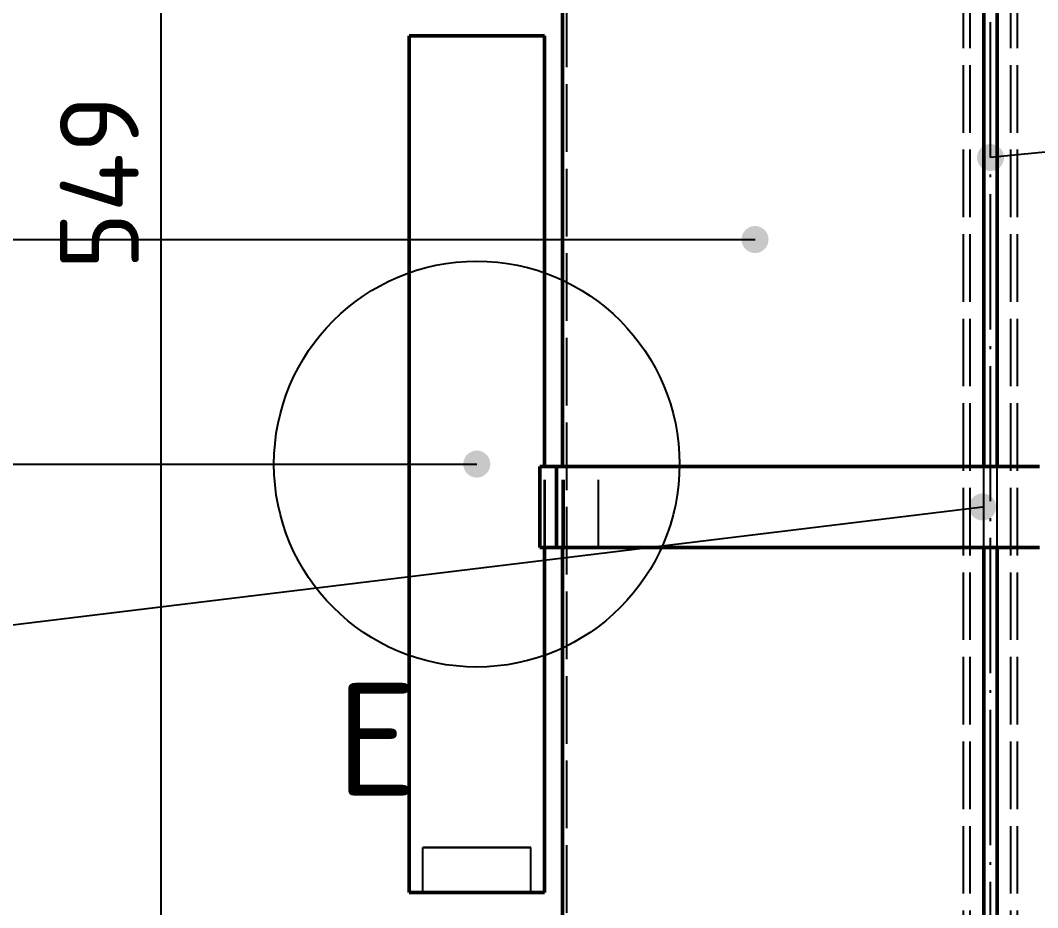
# Model space of a CAD drawing. Header units: millimetres. Extents: x 0 to 420, y 0 to 297.
# Drawn here: x 46.74 to 91.89, y 159.73 to 199.08 of the extents above; entities that cross this region are included whole.
import ezdxf
from ezdxf.enums import TextEntityAlignment as Align

# ---------------------------------------------------------------- set-up
doc = ezdxf.new("R2010")
doc.units = ezdxf.units.MM
doc.linetypes.add('ISO02-TRAZOS', pattern=[3.75, 3, -0.75])
doc.linetypes.add('ISO04-TRAZO-PUNTO', pattern=[7.625, 6, -0.75, 0.125, -0.75])
for name, color, linetype, lineweight in [('01-VISIBLE', 7, 'CONTINUOUS', 50), ('02-OCULTA', 4, 'ISO02-TRAZOS', 25), ('03-EJE', 1, 'ISO04-TRAZO-PUNTO', 25), ('04-COTA', 3, 'CONTINUOUS', 25), ('06-TEXTO', 7, 'CONTINUOUS', 25), ('08-FINA', 5, 'CONTINUOUS', 25)]:
    doc.layers.add(name, color=color, linetype=linetype, lineweight=lineweight)
doc.styles.add('ISO3098', font='isocpeur.ttf')
doc.dimstyles.new('FLAMA-ISO', dxfattribs={"dimtxt": 3.5, "dimasz": 3, "dimexe": 2, "dimexo": 1, "dimgap": 1, "dimtad": 1, "dimdec": 1, "dimtxsty": 'ISO3098', "dimcen": 2.5, "dimclrd": 3, "dimclre": 3, "dimclrt": 3, "dimazin": 3, "dimtfac": 1, "dimtmove": 0, "dimatfit": 3, "dimlwd": 25, "dimlwe": 25})

msp = doc.modelspace()

# ---------------------------------------------------------------- hatches: boundary and pattern name
at = {"layer": '08-FINA'}
h = msp.add_hatch(color=7, dxfattribs=at)
h.dxf.hatch_style = 1
edge = h.paths.add_edge_path()
edge.add_arc((89.8, 192.997), 0.6, 0, 360)
h = msp.add_hatch(color=7, dxfattribs=at)
h.dxf.hatch_style = 1
edge = h.paths.add_edge_path()
edge.add_arc((79.35, 189.36), 0.6, 0, 360)
h = msp.add_hatch(color=7, dxfattribs=at)
h.dxf.hatch_style = 1
edge = h.paths.add_edge_path()
edge.add_arc((67, 179.4), 0.6, 0, 360)
h = msp.add_hatch(color=7, dxfattribs=at)
h.dxf.hatch_style = 1
edge = h.paths.add_edge_path()
edge.add_arc((89.447, 177.5), 0.6, 0, 360)

# ---------------------------------------------------------------- linework, layer by layer
at = {"layer": '01-VISIBLE'}
for p, q in [((70.8, 179.3), (70.8, 232.027)), ((89.5, 179.3), (89.5, 232)), ((90.1, 179.3), (90.1, 232)), ((64, 160.4), (64, 198.4)), ((70, 179.3), (70, 198.4)), ((69.793, 179.3), (70.537, 179.3)), ((69.793, 175.7), (69.793, 179.3)), ((70.537, 175.7), (70.537, 179.3)), ((69.793, 175.7), (70.537, 175.7)), ((70, 160.4), (70, 175.7)), ((70.8, 137), (70.8, 175.7)), ((89.5, 137.2), (89.5, 175.7)), ((90.1, 137.2), (90.1, 175.7))]:
    msp.add_line(p, q, dxfattribs=at)
for points in [[(64, 198.4), (64.1, 198.4), (64.2, 198.4), (64.3, 198.4), (64.4, 198.4), (64.5, 198.4), (64.6, 198.4), (64.7, 198.4), (64.8, 198.4), (64.9, 198.4), (65, 198.4), (65.1, 198.4), (65.2, 198.4), (65.3, 198.4), (65.4, 198.4), (65.5, 198.4), (65.6, 198.4), (65.7, 198.4), (65.8, 198.4), (65.9, 198.4), (66, 198.4), (66.1, 198.4), (66.2, 198.4), (66.3, 198.4), (66.4, 198.4), (66.5, 198.4), (66.6, 198.4), (66.7, 198.4), (66.8, 198.4), (66.9, 198.4), (67, 198.4), (67.1, 198.4), (67.2, 198.4), (67.3, 198.4), (67.4, 198.4), (67.5, 198.4), (67.6, 198.4), (67.7, 198.4), (67.8, 198.4), (67.9, 198.4), (68, 198.4), (68.1, 198.4), (68.2, 198.4), (68.3, 198.4), (68.4, 198.4), (68.5, 198.4), (68.6, 198.4), (68.7, 198.4), (68.8, 198.4), (68.9, 198.4), (69, 198.4), (69.1, 198.4), (69.2, 198.4), (69.3, 198.4), (69.4, 198.4), (69.5, 198.4), (69.6, 198.4), (69.7, 198.4), (69.8, 198.4), (69.9, 198.4), (70, 198.4)], [(70.537, 179.3), (70.638, 179.3), (70.738, 179.3), (70.838, 179.3), (70.938, 179.3), (71.038, 179.3), (71.138, 179.3), (71.238, 179.3), (71.339, 179.3), (71.439, 179.3), (71.539, 179.3), (71.639, 179.3), (71.739, 179.3), (71.839, 179.3), (71.94, 179.3), (72.04, 179.3), (72.14, 179.3), (72.24, 179.3), (72.34, 179.3), (72.44, 179.3), (72.541, 179.3), (72.641, 179.3), (72.741, 179.3), (72.841, 179.3), (72.941, 179.3), (73.041, 179.3), (73.142, 179.3), (73.242, 179.3), (73.342, 179.3), (73.442, 179.3), (73.542, 179.3), (73.642, 179.3), (73.743, 179.3), (73.843, 179.3), (73.943, 179.3), (74.043, 179.3), (74.143, 179.3), (74.243, 179.3), (74.344, 179.3), (74.444, 179.3), (74.544, 179.3), (74.644, 179.3), (74.744, 179.3), (74.844, 179.3), (74.945, 179.3), (75.045, 179.3), (75.145, 179.3), (75.245, 179.3), (75.345, 179.3), (75.445, 179.3), (75.545, 179.3), (75.646, 179.3), (75.746, 179.3), (75.846, 179.3), (75.946, 179.3), (76.046, 179.3), (76.146, 179.3), (76.247, 179.3), (76.347, 179.3), (76.447, 179.3), (76.547, 179.3), (76.647, 179.3), (76.747, 179.3), (76.848, 179.3), (76.948, 179.3), (77.048, 179.3), (77.148, 179.3), (77.248, 179.3), (77.348, 179.3), (77.449, 179.3), (77.549, 179.3), (77.649, 179.3), (77.749, 179.3), (77.849, 179.3), (77.949, 179.3), (78.05, 179.3), (78.15, 179.3), (78.25, 179.3), (78.35, 179.3), (78.45, 179.3), (78.55, 179.3), (78.651, 179.3), (78.751, 179.3), (78.851, 179.3), (78.951, 179.3), (79.051, 179.3), (79.151, 179.3), (79.252, 179.3), (79.352, 179.3), (79.452, 179.3), (79.552, 179.3), (79.652, 179.3), (79.752, 179.3), (79.852, 179.3), (79.953, 179.3), (80.053, 179.3), (80.153, 179.3), (80.253, 179.3), (80.353, 179.3), (80.453, 179.3), (80.554, 179.3), (80.654, 179.3), (80.754, 179.3), (80.854, 179.3), (80.954, 179.3), (81.054, 179.3), (81.155, 179.3), (81.255, 179.3), (81.355, 179.3), (81.455, 179.3), (81.555, 179.3), (81.655, 179.3), (81.756, 179.3), (81.856, 179.3), (81.956, 179.3), (82.056, 179.3), (82.156, 179.3), (82.256, 179.3), (82.357, 179.3), (82.457, 179.3), (82.557, 179.3), (82.657, 179.3), (82.757, 179.3), (82.857, 179.3), (82.958, 179.3), (83.058, 179.3), (83.158, 179.3), (83.258, 179.3), (83.358, 179.3), (83.458, 179.3), (83.558, 179.3), (83.659, 179.3), (83.759, 179.3), (83.859, 179.3), (83.959, 179.3), (84.059, 179.3), (84.159, 179.3), (84.26, 179.3), (84.36, 179.3), (84.46, 179.3), (84.56, 179.3), (84.66, 179.3), (84.76, 179.3), (84.861, 179.3), (84.961, 179.3), (85.061, 179.3), (85.161, 179.3), (85.261, 179.3), (85.361, 179.3), (85.462, 179.3), (85.562, 179.3), (85.662, 179.3), (85.762, 179.3), (85.862, 179.3), (85.962, 179.3), (86.063, 179.3), (86.163, 179.3), (86.263, 179.3), (86.363, 179.3), (86.463, 179.3), (86.563, 179.3), (86.664, 179.3), (86.764, 179.3), (86.864, 179.3), (86.964, 179.3), (87.064, 179.3), (87.164, 179.3), (87.265, 179.3), (87.365, 179.3), (87.465, 179.3), (87.565, 179.3), (87.665, 179.3), (87.765, 179.3), (87.865, 179.3), (87.966, 179.3), (88.066, 179.3), (88.166, 179.3), (88.266, 179.3), (88.366, 179.3), (88.466, 179.3), (88.567, 179.3), (88.667, 179.3), (88.767, 179.3), (88.867, 179.3), (88.967, 179.3), (89.067, 179.3), (89.168, 179.3), (89.268, 179.3), (89.368, 179.3), (89.468, 179.3), (89.568, 179.3), (89.668, 179.3), (89.769, 179.3), (89.869, 179.3), (89.969, 179.3), (90.069, 179.3), (90.169, 179.3), (90.269, 179.3), (90.37, 179.3), (90.47, 179.3), (90.57, 179.3), (90.67, 179.3), (90.77, 179.3), (90.87, 179.3), (90.971, 179.3), (91.071, 179.3), (91.171, 179.3), (91.271, 179.3), (91.371, 179.3), (91.471, 179.3), (91.572, 179.3), (91.672, 179.3), (91.772, 179.3), (91.872, 179.3), (91.972, 179.3)], [(70.537, 175.7), (70.638, 175.7), (70.738, 175.7), (70.838, 175.7), (70.938, 175.7), (71.038, 175.7), (71.138, 175.7), (71.238, 175.7), (71.339, 175.7), (71.439, 175.7), (71.539, 175.7), (71.639, 175.7), (71.739, 175.7), (71.839, 175.7), (71.94, 175.7), (72.04, 175.7), (72.14, 175.7), (72.24, 175.7), (72.34, 175.7), (72.44, 175.7), (72.541, 175.7), (72.641, 175.7), (72.741, 175.7), (72.841, 175.7), (72.941, 175.7), (73.041, 175.7), (73.142, 175.7), (73.242, 175.7), (73.342, 175.7), (73.442, 175.7), (73.542, 175.7), (73.642, 175.7), (73.743, 175.7), (73.843, 175.7), (73.943, 175.7), (74.043, 175.7), (74.143, 175.7), (74.243, 175.7), (74.344, 175.7), (74.444, 175.7), (74.544, 175.7), (74.644, 175.7), (74.744, 175.7), (74.844, 175.7), (74.945, 175.7), (75.045, 175.7), (75.145, 175.7), (75.245, 175.7), (75.345, 175.7), (75.445, 175.7), (75.545, 175.7), (75.646, 175.7), (75.746, 175.7), (75.846, 175.7), (75.946, 175.7), (76.046, 175.7), (76.146, 175.7), (76.247, 175.7), (76.347, 175.7), (76.447, 175.7), (76.547, 175.7), (76.647, 175.7), (76.747, 175.7), (76.848, 175.7), (76.948, 175.7), (77.048, 175.7), (77.148, 175.7), (77.248, 175.7), (77.348, 175.7), (77.449, 175.7), (77.549, 175.7), (77.649, 175.7), (77.749, 175.7), (77.849, 175.7), (77.949, 175.7), (78.05, 175.7), (78.15, 175.7), (78.25, 175.7), (78.35, 175.7), (78.45, 175.7), (78.55, 175.7), (78.651, 175.7), (78.751, 175.7), (78.851, 175.7), (78.951, 175.7), (79.051, 175.7), (79.151, 175.7), (79.252, 175.7), (79.352, 175.7), (79.452, 175.7), (79.552, 175.7), (79.652, 175.7), (79.752, 175.7), (79.852, 175.7), (79.953, 175.7), (80.053, 175.7), (80.153, 175.7), (80.253, 175.7), (80.353, 175.7), (80.453, 175.7), (80.554, 175.7), (80.654, 175.7), (80.754, 175.7), (80.854, 175.7), (80.954, 175.7), (81.054, 175.7), (81.155, 175.7), (81.255, 175.7), (81.355, 175.7), (81.455, 175.7), (81.555, 175.7), (81.655, 175.7), (81.756, 175.7), (81.856, 175.7), (81.956, 175.7), (82.056, 175.7), (82.156, 175.7), (82.256, 175.7), (82.357, 175.7), (82.457, 175.7), (82.557, 175.7), (82.657, 175.7), (82.757, 175.7), (82.857, 175.7), (82.958, 175.7), (83.058, 175.7), (83.158, 175.7), (83.258, 175.7), (83.358, 175.7), (83.458, 175.7), (83.558, 175.7), (83.659, 175.7), (83.759, 175.7), (83.859, 175.7), (83.959, 175.7), (84.059, 175.7), (84.159, 175.7), (84.26, 175.7), (84.36, 175.7), (84.46, 175.7), (84.56, 175.7), (84.66, 175.7), (84.76, 175.7), (84.861, 175.7), (84.961, 175.7), (85.061, 175.7), (85.161, 175.7), (85.261, 175.7), (85.361, 175.7), (85.462, 175.7), (85.562, 175.7), (85.662, 175.7), (85.762, 175.7), (85.862, 175.7), (85.962, 175.7), (86.063, 175.7), (86.163, 175.7), (86.263, 175.7), (86.363, 175.7), (86.463, 175.7), (86.563, 175.7), (86.664, 175.7), (86.764, 175.7), (86.864, 175.7), (86.964, 175.7), (87.064, 175.7), (87.164, 175.7), (87.265, 175.7), (87.365, 175.7), (87.465, 175.7), (87.565, 175.7), (87.665, 175.7), (87.765, 175.7), (87.865, 175.7), (87.966, 175.7), (88.066, 175.7), (88.166, 175.7), (88.266, 175.7), (88.366, 175.7), (88.466, 175.7), (88.567, 175.7), (88.667, 175.7), (88.767, 175.7), (88.867, 175.7), (88.967, 175.7), (89.067, 175.7), (89.168, 175.7), (89.268, 175.7), (89.368, 175.7), (89.468, 175.7), (89.568, 175.7), (89.668, 175.7), (89.769, 175.7), (89.869, 175.7), (89.969, 175.7), (90.069, 175.7), (90.169, 175.7), (90.269, 175.7), (90.37, 175.7), (90.47, 175.7), (90.57, 175.7), (90.67, 175.7), (90.77, 175.7), (90.87, 175.7), (90.971, 175.7), (91.071, 175.7), (91.171, 175.7), (91.271, 175.7), (91.371, 175.7), (91.471, 175.7), (91.572, 175.7), (91.672, 175.7), (91.772, 175.7), (91.872, 175.7), (91.972, 175.7)], [(64, 160.4), (64.1, 160.4), (64.2, 160.4), (64.3, 160.4), (64.4, 160.4), (64.5, 160.4), (64.6, 160.4), (64.7, 160.4), (64.8, 160.4), (64.9, 160.4), (65, 160.4), (65.1, 160.4), (65.2, 160.4), (65.3, 160.4), (65.4, 160.4), (65.5, 160.4), (65.6, 160.4), (65.7, 160.4), (65.8, 160.4), (65.9, 160.4), (66, 160.4), (66.1, 160.4), (66.2, 160.4), (66.3, 160.4), (66.4, 160.4), (66.5, 160.4), (66.6, 160.4), (66.7, 160.4), (66.8, 160.4), (66.9, 160.4), (67, 160.4), (67.1, 160.4), (67.2, 160.4), (67.3, 160.4), (67.4, 160.4), (67.5, 160.4), (67.6, 160.4), (67.7, 160.4), (67.8, 160.4), (67.9, 160.4), (68, 160.4), (68.1, 160.4), (68.2, 160.4), (68.3, 160.4), (68.4, 160.4), (68.5, 160.4), (68.6, 160.4), (68.7, 160.4), (68.8, 160.4), (68.9, 160.4), (69, 160.4), (69.1, 160.4), (69.2, 160.4), (69.3, 160.4), (69.4, 160.4), (69.5, 160.4), (69.6, 160.4), (69.7, 160.4), (69.8, 160.4), (69.9, 160.4), (70, 160.4)]]:
    msp.add_lwpolyline(points, dxfattribs=at)
at = {"layer": '02-OCULTA'}
for p, q in [((88.6, 141.6), (88.6, 244.395)), ((88.9, 141.6), (88.9, 244.395)), ((90.7, 141.6), (90.7, 244.395)), ((91, 141.6), (91, 244.395)), ((71, 137), (71, 232.2)), ((89.5, 140.172), (89.5, 232)), ((90.1, 140.172), (90.1, 232)), ((69.793, 175.7), (69.793, 179.3)), ((69.793, 179.3), (70.537, 179.3)), ((70, 175.7), (70, 179.3)), ((70.04, 175.7), (70.04, 179.3)), ((70.537, 175.7), (70.537, 179.3)), ((70.8, 175.7), (70.8, 179.3)), ((70.878, 179.3), (72.4, 179.3)), ((70.878, 179.3), (72.4, 179.3)), ((70.878, 175.7), (70.878, 179.3)), ((70.878, 175.7), (70.878, 179.3)), ((72.4, 175.7), (72.4, 179.3)), ((72.4, 175.7), (72.4, 179.3)), ((89.5, 175.7), (89.5, 179.3)), ((90.1, 175.7), (90.1, 179.3)), ((69.793, 175.7), (70.537, 175.7)), ((70.878, 175.7), (72.4, 175.7)), ((70.878, 175.7), (72.4, 175.7)), ((64.6, 160.4), (64.6, 162.4)), ((69.4, 160.4), (69.4, 162.4))]:
    msp.add_line(p, q, dxfattribs=at)
for points in [[(70, 198.4), (69.9, 198.4), (69.8, 198.4), (69.7, 198.4), (69.6, 198.4), (69.5, 198.4), (69.4, 198.4), (69.3, 198.4), (69.2, 198.4), (69.1, 198.4), (69, 198.4), (68.9, 198.4), (68.8, 198.4), (68.7, 198.4), (68.6, 198.4), (68.5, 198.4), (68.4, 198.4), (68.3, 198.4), (68.2, 198.4), (68.1, 198.4), (68, 198.4), (67.9, 198.4), (67.8, 198.4), (67.7, 198.4), (67.6, 198.4), (67.5, 198.4), (67.4, 198.4), (67.3, 198.4), (67.2, 198.4), (67.1, 198.4), (67, 198.4), (66.9, 198.4), (66.8, 198.4), (66.7, 198.4), (66.6, 198.4), (66.5, 198.4), (66.4, 198.4), (66.3, 198.4), (66.2, 198.4), (66.1, 198.4), (66, 198.4), (65.9, 198.4), (65.8, 198.4), (65.7, 198.4), (65.6, 198.4), (65.5, 198.4), (65.4, 198.4), (65.3, 198.4), (65.2, 198.4), (65.1, 198.4), (65, 198.4), (64.9, 198.4), (64.8, 198.4), (64.7, 198.4), (64.6, 198.4), (64.5, 198.4), (64.4, 198.4), (64.3, 198.4), (64.2, 198.4), (64.1, 198.4), (64, 198.4)], [(69.793, 179.3), (69.834, 179.3), (69.875, 179.3), (69.917, 179.3), (69.958, 179.3), (69.999, 179.3), (70.04, 179.3)], [(70.04, 179.3), (69.999, 179.3), (69.958, 179.3), (69.917, 179.3), (69.875, 179.3), (69.834, 179.3), (69.793, 179.3)], [(91.972, 179.3), (91.872, 179.3), (91.772, 179.3), (91.672, 179.3), (91.572, 179.3), (91.471, 179.3), (91.371, 179.3), (91.271, 179.3), (91.171, 179.3), (91.071, 179.3), (90.971, 179.3), (90.87, 179.3), (90.77, 179.3), (90.67, 179.3), (90.57, 179.3), (90.47, 179.3), (90.37, 179.3), (90.269, 179.3), (90.169, 179.3), (90.069, 179.3), (89.969, 179.3), (89.869, 179.3), (89.769, 179.3), (89.668, 179.3), (89.568, 179.3), (89.468, 179.3), (89.368, 179.3), (89.268, 179.3), (89.168, 179.3), (89.067, 179.3), (88.967, 179.3), (88.867, 179.3), (88.767, 179.3), (88.667, 179.3), (88.567, 179.3), (88.466, 179.3), (88.366, 179.3), (88.266, 179.3), (88.166, 179.3), (88.066, 179.3), (87.966, 179.3), (87.865, 179.3), (87.765, 179.3), (87.665, 179.3), (87.565, 179.3), (87.465, 179.3), (87.365, 179.3), (87.265, 179.3), (87.164, 179.3), (87.064, 179.3), (86.964, 179.3), (86.864, 179.3), (86.764, 179.3), (86.664, 179.3), (86.563, 179.3), (86.463, 179.3), (86.363, 179.3), (86.263, 179.3), (86.163, 179.3), (86.063, 179.3), (85.962, 179.3), (85.862, 179.3), (85.762, 179.3), (85.662, 179.3), (85.562, 179.3), (85.462, 179.3), (85.361, 179.3), (85.261, 179.3), (85.161, 179.3), (85.061, 179.3), (84.961, 179.3), (84.861, 179.3), (84.76, 179.3), (84.66, 179.3), (84.56, 179.3), (84.46, 179.3), (84.36, 179.3), (84.26, 179.3), (84.159, 179.3), (84.059, 179.3), (83.959, 179.3), (83.859, 179.3), (83.759, 179.3), (83.659, 179.3), (83.558, 179.3), (83.458, 179.3), (83.358, 179.3), (83.258, 179.3), (83.158, 179.3), (83.058, 179.3), (82.958, 179.3), (82.857, 179.3), (82.757, 179.3), (82.657, 179.3), (82.557, 179.3), (82.457, 179.3), (82.357, 179.3), (82.256, 179.3), (82.156, 179.3), (82.056, 179.3), (81.956, 179.3), (81.856, 179.3), (81.756, 179.3), (81.655, 179.3), (81.555, 179.3), (81.455, 179.3), (81.355, 179.3), (81.255, 179.3), (81.155, 179.3), (81.054, 179.3), (80.954, 179.3), (80.854, 179.3), (80.754, 179.3), (80.654, 179.3), (80.554, 179.3), (80.453, 179.3), (80.353, 179.3), (80.253, 179.3), (80.153, 179.3), (80.053, 179.3), (79.953, 179.3), (79.852, 179.3), (79.752, 179.3), (79.652, 179.3), (79.552, 179.3), (79.452, 179.3), (79.352, 179.3), (79.252, 179.3), (79.151, 179.3), (79.051, 179.3), (78.951, 179.3), (78.851, 179.3), (78.751, 179.3), (78.651, 179.3), (78.55, 179.3), (78.45, 179.3), (78.35, 179.3), (78.25, 179.3), (78.15, 179.3), (78.05, 179.3), (77.949, 179.3), (77.849, 179.3), (77.749, 179.3), (77.649, 179.3), (77.549, 179.3), (77.449, 179.3), (77.348, 179.3), (77.248, 179.3), (77.148, 179.3), (77.048, 179.3), (76.948, 179.3), (76.848, 179.3), (76.747, 179.3), (76.647, 179.3), (76.547, 179.3), (76.447, 179.3), (76.347, 179.3), (76.247, 179.3), (76.146, 179.3), (76.046, 179.3), (75.946, 179.3), (75.846, 179.3), (75.746, 179.3), (75.646, 179.3), (75.545, 179.3), (75.445, 179.3), (75.345, 179.3), (75.245, 179.3), (75.145, 179.3), (75.045, 179.3), (74.945, 179.3), (74.844, 179.3), (74.744, 179.3), (74.644, 179.3), (74.544, 179.3), (74.444, 179.3), (74.344, 179.3), (74.243, 179.3), (74.143, 179.3), (74.043, 179.3), (73.943, 179.3), (73.843, 179.3), (73.743, 179.3), (73.642, 179.3), (73.542, 179.3), (73.442, 179.3), (73.342, 179.3), (73.242, 179.3), (73.142, 179.3), (73.041, 179.3), (72.941, 179.3), (72.841, 179.3), (72.741, 179.3), (72.641, 179.3), (72.541, 179.3), (72.44, 179.3), (72.34, 179.3), (72.24, 179.3), (72.14, 179.3), (72.04, 179.3), (71.94, 179.3), (71.839, 179.3), (71.739, 179.3), (71.639, 179.3), (71.539, 179.3), (71.439, 179.3), (71.339, 179.3), (71.238, 179.3), (71.138, 179.3), (71.038, 179.3), (70.938, 179.3), (70.838, 179.3), (70.738, 179.3), (70.638, 179.3), (70.537, 179.3)], [(70.878, 179.3), (70.978, 179.3), (71.078, 179.3), (71.179, 179.3), (71.279, 179.3), (71.379, 179.3), (71.479, 179.3), (71.58, 179.3), (71.68, 179.3), (71.78, 179.3), (71.88, 179.3), (71.98, 179.3), (72.081, 179.3), (72.181, 179.3), (72.281, 179.3), (72.381, 179.3), (72.481, 179.3), (72.582, 179.3), (72.682, 179.3), (72.782, 179.3), (72.882, 179.3), (72.983, 179.3), (73.083, 179.3), (73.183, 179.3), (73.283, 179.3), (73.383, 179.3), (73.484, 179.3), (73.584, 179.3), (73.684, 179.3), (73.784, 179.3), (73.885, 179.3), (73.985, 179.3), (74.085, 179.3), (74.185, 179.3), (74.285, 179.3), (74.386, 179.3), (74.486, 179.3), (74.586, 179.3), (74.686, 179.3), (74.786, 179.3), (74.887, 179.3), (74.987, 179.3), (75.087, 179.3), (75.187, 179.3), (75.288, 179.3), (75.388, 179.3), (75.488, 179.3), (75.588, 179.3), (75.688, 179.3), (75.789, 179.3), (75.889, 179.3), (75.989, 179.3), (76.089, 179.3), (76.19, 179.3), (76.29, 179.3), (76.39, 179.3), (76.49, 179.3), (76.59, 179.3), (76.691, 179.3), (76.791, 179.3), (76.891, 179.3), (76.991, 179.3), (77.091, 179.3), (77.192, 179.3), (77.292, 179.3), (77.392, 179.3), (77.492, 179.3), (77.593, 179.3), (77.693, 179.3), (77.793, 179.3), (77.893, 179.3), (77.993, 179.3), (78.094, 179.3), (78.194, 179.3), (78.294, 179.3), (78.394, 179.3), (78.494, 179.3), (78.595, 179.3), (78.695, 179.3), (78.795, 179.3), (78.895, 179.3), (78.996, 179.3), (79.096, 179.3), (79.196, 179.3), (79.296, 179.3), (79.396, 179.3), (79.497, 179.3), (79.597, 179.3), (79.697, 179.3), (79.797, 179.3), (79.898, 179.3), (79.998, 179.3), (80.098, 179.3), (80.198, 179.3), (80.298, 179.3), (80.399, 179.3), (80.499, 179.3), (80.599, 179.3), (80.699, 179.3), (80.799, 179.3), (80.9, 179.3), (81, 179.3), (81.1, 179.3), (81.2, 179.3), (81.301, 179.3), (81.401, 179.3), (81.501, 179.3), (81.601, 179.3), (81.701, 179.3), (81.802, 179.3), (81.902, 179.3), (82.002, 179.3), (82.102, 179.3), (82.203, 179.3), (82.303, 179.3), (82.403, 179.3), (82.503, 179.3), (82.603, 179.3), (82.704, 179.3), (82.804, 179.3), (82.904, 179.3), (83.004, 179.3), (83.104, 179.3), (83.205, 179.3), (83.305, 179.3), (83.405, 179.3), (83.505, 179.3), (83.606, 179.3), (83.706, 179.3), (83.806, 179.3), (83.906, 179.3), (84.006, 179.3), (84.107, 179.3), (84.207, 179.3), (84.307, 179.3), (84.407, 179.3), (84.508, 179.3), (84.608, 179.3), (84.708, 179.3), (84.808, 179.3), (84.908, 179.3), (85.009, 179.3), (85.109, 179.3), (85.209, 179.3), (85.309, 179.3), (85.409, 179.3), (85.51, 179.3), (85.61, 179.3), (85.71, 179.3), (85.81, 179.3), (85.911, 179.3), (86.011, 179.3), (86.111, 179.3), (86.211, 179.3), (86.311, 179.3), (86.412, 179.3), (86.512, 179.3), (86.612, 179.3), (86.712, 179.3), (86.812, 179.3), (86.913, 179.3), (87.013, 179.3), (87.113, 179.3), (87.213, 179.3), (87.314, 179.3), (87.414, 179.3), (87.514, 179.3), (87.614, 179.3), (87.714, 179.3), (87.815, 179.3), (87.915, 179.3), (88.015, 179.3), (88.115, 179.3), (88.216, 179.3), (88.316, 179.3), (88.416, 179.3), (88.516, 179.3), (88.616, 179.3), (88.717, 179.3), (88.817, 179.3), (88.917, 179.3), (89.017, 179.3), (89.117, 179.3), (89.218, 179.3), (89.318, 179.3), (89.418, 179.3), (89.518, 179.3), (89.619, 179.3), (89.719, 179.3), (89.819, 179.3), (89.919, 179.3), (90.019, 179.3), (90.12, 179.3), (90.22, 179.3), (90.32, 179.3), (90.42, 179.3), (90.521, 179.3), (90.621, 179.3), (90.721, 179.3), (90.821, 179.3), (90.921, 179.3), (91.022, 179.3), (91.122, 179.3), (91.222, 179.3), (91.322, 179.3), (91.422, 179.3), (91.523, 179.3), (91.623, 179.3), (91.723, 179.3), (91.823, 179.3), (91.924, 179.3)], [(91.924, 179.3), (91.823, 179.3), (91.723, 179.3), (91.623, 179.3), (91.523, 179.3), (91.422, 179.3), (91.322, 179.3), (91.222, 179.3), (91.122, 179.3), (91.022, 179.3), (90.921, 179.3), (90.821, 179.3), (90.721, 179.3), (90.621, 179.3), (90.521, 179.3), (90.42, 179.3), (90.32, 179.3), (90.22, 179.3), (90.12, 179.3), (90.019, 179.3), (89.919, 179.3), (89.819, 179.3), (89.719, 179.3), (89.619, 179.3), (89.518, 179.3), (89.418, 179.3), (89.318, 179.3), (89.218, 179.3), (89.117, 179.3), (89.017, 179.3), (88.917, 179.3), (88.817, 179.3), (88.717, 179.3), (88.616, 179.3), (88.516, 179.3), (88.416, 179.3), (88.316, 179.3), (88.216, 179.3), (88.115, 179.3), (88.015, 179.3), (87.915, 179.3), (87.815, 179.3), (87.714, 179.3), (87.614, 179.3), (87.514, 179.3), (87.414, 179.3), (87.314, 179.3), (87.213, 179.3), (87.113, 179.3), (87.013, 179.3), (86.913, 179.3), (86.812, 179.3), (86.712, 179.3), (86.612, 179.3), (86.512, 179.3), (86.412, 179.3), (86.311, 179.3), (86.211, 179.3), (86.111, 179.3), (86.011, 179.3), (85.911, 179.3), (85.81, 179.3), (85.71, 179.3), (85.61, 179.3), (85.51, 179.3), (85.409, 179.3), (85.309, 179.3), (85.209, 179.3), (85.109, 179.3), (85.009, 179.3), (84.908, 179.3), (84.808, 179.3), (84.708, 179.3), (84.608, 179.3), (84.508, 179.3), (84.407, 179.3), (84.307, 179.3), (84.207, 179.3), (84.107, 179.3), (84.006, 179.3), (83.906, 179.3), (83.806, 179.3), (83.706, 179.3), (83.606, 179.3), (83.505, 179.3), (83.405, 179.3), (83.305, 179.3), (83.205, 179.3), (83.104, 179.3), (83.004, 179.3), (82.904, 179.3), (82.804, 179.3), (82.704, 179.3), (82.603, 179.3), (82.503, 179.3), (82.403, 179.3), (82.303, 179.3), (82.203, 179.3), (82.102, 179.3), (82.002, 179.3), (81.902, 179.3), (81.802, 179.3), (81.701, 179.3), (81.601, 179.3), (81.501, 179.3), (81.401, 179.3), (81.301, 179.3), (81.2, 179.3), (81.1, 179.3), (81, 179.3), (80.9, 179.3), (80.799, 179.3), (80.699, 179.3), (80.599, 179.3), (80.499, 179.3), (80.399, 179.3), (80.298, 179.3), (80.198, 179.3), (80.098, 179.3), (79.998, 179.3), (79.898, 179.3), (79.797, 179.3), (79.697, 179.3), (79.597, 179.3), (79.497, 179.3), (79.396, 179.3), (79.296, 179.3), (79.196, 179.3), (79.096, 179.3), (78.996, 179.3), (78.895, 179.3), (78.795, 179.3), (78.695, 179.3), (78.595, 179.3), (78.494, 179.3), (78.394, 179.3), (78.294, 179.3), (78.194, 179.3), (78.094, 179.3), (77.993, 179.3), (77.893, 179.3), (77.793, 179.3), (77.693, 179.3), (77.593, 179.3), (77.492, 179.3), (77.392, 179.3), (77.292, 179.3), (77.192, 179.3), (77.091, 179.3), (76.991, 179.3), (76.891, 179.3), (76.791, 179.3), (76.691, 179.3), (76.59, 179.3), (76.49, 179.3), (76.39, 179.3), (76.29, 179.3), (76.19, 179.3), (76.089, 179.3), (75.989, 179.3), (75.889, 179.3), (75.789, 179.3), (75.688, 179.3), (75.588, 179.3), (75.488, 179.3), (75.388, 179.3), (75.288, 179.3), (75.187, 179.3), (75.087, 179.3), (74.987, 179.3), (74.887, 179.3), (74.786, 179.3), (74.686, 179.3), (74.586, 179.3), (74.486, 179.3), (74.386, 179.3), (74.285, 179.3), (74.185, 179.3), (74.085, 179.3), (73.985, 179.3), (73.885, 179.3), (73.784, 179.3), (73.684, 179.3), (73.584, 179.3), (73.484, 179.3), (73.383, 179.3), (73.283, 179.3), (73.183, 179.3), (73.083, 179.3), (72.983, 179.3), (72.882, 179.3), (72.782, 179.3), (72.682, 179.3), (72.582, 179.3), (72.481, 179.3), (72.381, 179.3), (72.281, 179.3), (72.181, 179.3), (72.081, 179.3), (71.98, 179.3), (71.88, 179.3), (71.78, 179.3), (71.68, 179.3), (71.58, 179.3), (71.479, 179.3), (71.379, 179.3), (71.279, 179.3), (71.179, 179.3), (71.078, 179.3), (70.978, 179.3), (70.878, 179.3)], [(69.793, 175.7), (69.834, 175.7), (69.875, 175.7), (69.917, 175.7), (69.958, 175.7), (69.999, 175.7), (70.04, 175.7)], [(70.04, 175.7), (69.999, 175.7), (69.958, 175.7), (69.917, 175.7), (69.875, 175.7), (69.834, 175.7), (69.793, 175.7)], [(91.972, 175.7), (91.872, 175.7), (91.772, 175.7), (91.672, 175.7), (91.572, 175.7), (91.471, 175.7), (91.371, 175.7), (91.271, 175.7), (91.171, 175.7), (91.071, 175.7), (90.971, 175.7), (90.87, 175.7), (90.77, 175.7), (90.67, 175.7), (90.57, 175.7), (90.47, 175.7), (90.37, 175.7), (90.269, 175.7), (90.169, 175.7), (90.069, 175.7), (89.969, 175.7), (89.869, 175.7), (89.769, 175.7), (89.668, 175.7), (89.568, 175.7), (89.468, 175.7), (89.368, 175.7), (89.268, 175.7), (89.168, 175.7), (89.067, 175.7), (88.967, 175.7), (88.867, 175.7), (88.767, 175.7), (88.667, 175.7), (88.567, 175.7), (88.466, 175.7), (88.366, 175.7), (88.266, 175.7), (88.166, 175.7), (88.066, 175.7), (87.966, 175.7), (87.865, 175.7), (87.765, 175.7), (87.665, 175.7), (87.565, 175.7), (87.465, 175.7), (87.365, 175.7), (87.265, 175.7), (87.164, 175.7), (87.064, 175.7), (86.964, 175.7), (86.864, 175.7), (86.764, 175.7), (86.664, 175.7), (86.563, 175.7), (86.463, 175.7), (86.363, 175.7), (86.263, 175.7), (86.163, 175.7), (86.063, 175.7), (85.962, 175.7), (85.862, 175.7), (85.762, 175.7), (85.662, 175.7), (85.562, 175.7), (85.462, 175.7), (85.361, 175.7), (85.261, 175.7), (85.161, 175.7), (85.061, 175.7), (84.961, 175.7), (84.861, 175.7), (84.76, 175.7), (84.66, 175.7), (84.56, 175.7), (84.46, 175.7), (84.36, 175.7), (84.26, 175.7), (84.159, 175.7), (84.059, 175.7), (83.959, 175.7), (83.859, 175.7), (83.759, 175.7), (83.659, 175.7), (83.558, 175.7), (83.458, 175.7), (83.358, 175.7), (83.258, 175.7), (83.158, 175.7), (83.058, 175.7), (82.958, 175.7), (82.857, 175.7), (82.757, 175.7), (82.657, 175.7), (82.557, 175.7), (82.457, 175.7), (82.357, 175.7), (82.256, 175.7), (82.156, 175.7), (82.056, 175.7), (81.956, 175.7), (81.856, 175.7), (81.756, 175.7), (81.655, 175.7), (81.555, 175.7), (81.455, 175.7), (81.355, 175.7), (81.255, 175.7), (81.155, 175.7), (81.054, 175.7), (80.954, 175.7), (80.854, 175.7), (80.754, 175.7), (80.654, 175.7), (80.554, 175.7), (80.453, 175.7), (80.353, 175.7), (80.253, 175.7), (80.153, 175.7), (80.053, 175.7), (79.953, 175.7), (79.852, 175.7), (79.752, 175.7), (79.652, 175.7), (79.552, 175.7), (79.452, 175.7), (79.352, 175.7), (79.252, 175.7), (79.151, 175.7), (79.051, 175.7), (78.951, 175.7), (78.851, 175.7), (78.751, 175.7), (78.651, 175.7), (78.55, 175.7), (78.45, 175.7), (78.35, 175.7), (78.25, 175.7), (78.15, 175.7), (78.05, 175.7), (77.949, 175.7), (77.849, 175.7), (77.749, 175.7), (77.649, 175.7), (77.549, 175.7), (77.449, 175.7), (77.348, 175.7), (77.248, 175.7), (77.148, 175.7), (77.048, 175.7), (76.948, 175.7), (76.848, 175.7), (76.747, 175.7), (76.647, 175.7), (76.547, 175.7), (76.447, 175.7), (76.347, 175.7), (76.247, 175.7), (76.146, 175.7), (76.046, 175.7), (75.946, 175.7), (75.846, 175.7), (75.746, 175.7), (75.646, 175.7), (75.545, 175.7), (75.445, 175.7), (75.345, 175.7), (75.245, 175.7), (75.145, 175.7), (75.045, 175.7), (74.945, 175.7), (74.844, 175.7), (74.744, 175.7), (74.644, 175.7), (74.544, 175.7), (74.444, 175.7), (74.344, 175.7), (74.243, 175.7), (74.143, 175.7), (74.043, 175.7), (73.943, 175.7), (73.843, 175.7), (73.743, 175.7), (73.642, 175.7), (73.542, 175.7), (73.442, 175.7), (73.342, 175.7), (73.242, 175.7), (73.142, 175.7), (73.041, 175.7), (72.941, 175.7), (72.841, 175.7), (72.741, 175.7), (72.641, 175.7), (72.541, 175.7), (72.44, 175.7), (72.34, 175.7), (72.24, 175.7), (72.14, 175.7), (72.04, 175.7), (71.94, 175.7), (71.839, 175.7), (71.739, 175.7), (71.639, 175.7), (71.539, 175.7), (71.439, 175.7), (71.339, 175.7), (71.238, 175.7), (71.138, 175.7), (71.038, 175.7), (70.938, 175.7), (70.838, 175.7), (70.738, 175.7), (70.638, 175.7), (70.537, 175.7)], [(91.924, 175.7), (91.823, 175.7), (91.723, 175.7), (91.623, 175.7), (91.523, 175.7), (91.422, 175.7), (91.322, 175.7), (91.222, 175.7), (91.122, 175.7), (91.022, 175.7), (90.921, 175.7), (90.821, 175.7), (90.721, 175.7), (90.621, 175.7), (90.521, 175.7), (90.42, 175.7), (90.32, 175.7), (90.22, 175.7), (90.12, 175.7), (90.019, 175.7), (89.919, 175.7), (89.819, 175.7), (89.719, 175.7), (89.619, 175.7), (89.518, 175.7), (89.418, 175.7), (89.318, 175.7), (89.218, 175.7), (89.117, 175.7), (89.017, 175.7), (88.917, 175.7), (88.817, 175.7), (88.717, 175.7), (88.616, 175.7), (88.516, 175.7), (88.416, 175.7), (88.316, 175.7), (88.216, 175.7), (88.115, 175.7), (88.015, 175.7), (87.915, 175.7), (87.815, 175.7), (87.714, 175.7), (87.614, 175.7), (87.514, 175.7), (87.414, 175.7), (87.314, 175.7), (87.213, 175.7), (87.113, 175.7), (87.013, 175.7), (86.913, 175.7), (86.812, 175.7), (86.712, 175.7), (86.612, 175.7), (86.512, 175.7), (86.412, 175.7), (86.311, 175.7), (86.211, 175.7), (86.111, 175.7), (86.011, 175.7), (85.911, 175.7), (85.81, 175.7), (85.71, 175.7), (85.61, 175.7), (85.51, 175.7), (85.409, 175.7), (85.309, 175.7), (85.209, 175.7), (85.109, 175.7), (85.009, 175.7), (84.908, 175.7), (84.808, 175.7), (84.708, 175.7), (84.608, 175.7), (84.508, 175.7), (84.407, 175.7), (84.307, 175.7), (84.207, 175.7), (84.107, 175.7), (84.006, 175.7), (83.906, 175.7), (83.806, 175.7), (83.706, 175.7), (83.606, 175.7), (83.505, 175.7), (83.405, 175.7), (83.305, 175.7), (83.205, 175.7), (83.104, 175.7), (83.004, 175.7), (82.904, 175.7), (82.804, 175.7), (82.704, 175.7), (82.603, 175.7), (82.503, 175.7), (82.403, 175.7), (82.303, 175.7), (82.203, 175.7), (82.102, 175.7), (82.002, 175.7), (81.902, 175.7), (81.802, 175.7), (81.701, 175.7), (81.601, 175.7), (81.501, 175.7), (81.401, 175.7), (81.301, 175.7), (81.2, 175.7), (81.1, 175.7), (81, 175.7), (80.9, 175.7), (80.799, 175.7), (80.699, 175.7), (80.599, 175.7), (80.499, 175.7), (80.399, 175.7), (80.298, 175.7), (80.198, 175.7), (80.098, 175.7), (79.998, 175.7), (79.898, 175.7), (79.797, 175.7), (79.697, 175.7), (79.597, 175.7), (79.497, 175.7), (79.396, 175.7), (79.296, 175.7), (79.196, 175.7), (79.096, 175.7), (78.996, 175.7), (78.895, 175.7), (78.795, 175.7), (78.695, 175.7), (78.595, 175.7), (78.494, 175.7), (78.394, 175.7), (78.294, 175.7), (78.194, 175.7), (78.094, 175.7), (77.993, 175.7), (77.893, 175.7), (77.793, 175.7), (77.693, 175.7), (77.593, 175.7), (77.492, 175.7), (77.392, 175.7), (77.292, 175.7), (77.192, 175.7), (77.091, 175.7), (76.991, 175.7), (76.891, 175.7), (76.791, 175.7), (76.691, 175.7), (76.59, 175.7), (76.49, 175.7), (76.39, 175.7), (76.29, 175.7), (76.19, 175.7), (76.089, 175.7), (75.989, 175.7), (75.889, 175.7), (75.789, 175.7), (75.688, 175.7), (75.588, 175.7), (75.488, 175.7), (75.388, 175.7), (75.288, 175.7), (75.187, 175.7), (75.087, 175.7), (74.987, 175.7), (74.887, 175.7), (74.786, 175.7), (74.686, 175.7), (74.586, 175.7), (74.486, 175.7), (74.386, 175.7), (74.285, 175.7), (74.185, 175.7), (74.085, 175.7), (73.985, 175.7), (73.885, 175.7), (73.784, 175.7), (73.684, 175.7), (73.584, 175.7), (73.484, 175.7), (73.383, 175.7), (73.283, 175.7), (73.183, 175.7), (73.083, 175.7), (72.983, 175.7), (72.882, 175.7), (72.782, 175.7), (72.682, 175.7), (72.582, 175.7), (72.481, 175.7), (72.381, 175.7), (72.281, 175.7), (72.181, 175.7), (72.081, 175.7), (71.98, 175.7), (71.88, 175.7), (71.78, 175.7), (71.68, 175.7), (71.58, 175.7), (71.479, 175.7), (71.379, 175.7), (71.279, 175.7), (71.179, 175.7), (71.078, 175.7), (70.978, 175.7), (70.878, 175.7)], [(70.878, 175.7), (70.978, 175.7), (71.078, 175.7), (71.179, 175.7), (71.279, 175.7), (71.379, 175.7), (71.479, 175.7), (71.58, 175.7), (71.68, 175.7), (71.78, 175.7), (71.88, 175.7), (71.98, 175.7), (72.081, 175.7), (72.181, 175.7), (72.281, 175.7), (72.381, 175.7), (72.481, 175.7), (72.582, 175.7), (72.682, 175.7), (72.782, 175.7), (72.882, 175.7), (72.983, 175.7), (73.083, 175.7), (73.183, 175.7), (73.283, 175.7), (73.383, 175.7), (73.484, 175.7), (73.584, 175.7), (73.684, 175.7), (73.784, 175.7), (73.885, 175.7), (73.985, 175.7), (74.085, 175.7), (74.185, 175.7), (74.285, 175.7), (74.386, 175.7), (74.486, 175.7), (74.586, 175.7), (74.686, 175.7), (74.786, 175.7), (74.887, 175.7), (74.987, 175.7), (75.087, 175.7), (75.187, 175.7), (75.288, 175.7), (75.388, 175.7), (75.488, 175.7), (75.588, 175.7), (75.688, 175.7), (75.789, 175.7), (75.889, 175.7), (75.989, 175.7), (76.089, 175.7), (76.19, 175.7), (76.29, 175.7), (76.39, 175.7), (76.49, 175.7), (76.59, 175.7), (76.691, 175.7), (76.791, 175.7), (76.891, 175.7), (76.991, 175.7), (77.091, 175.7), (77.192, 175.7), (77.292, 175.7), (77.392, 175.7), (77.492, 175.7), (77.593, 175.7), (77.693, 175.7), (77.793, 175.7), (77.893, 175.7), (77.993, 175.7), (78.094, 175.7), (78.194, 175.7), (78.294, 175.7), (78.394, 175.7), (78.494, 175.7), (78.595, 175.7), (78.695, 175.7), (78.795, 175.7), (78.895, 175.7), (78.996, 175.7), (79.096, 175.7), (79.196, 175.7), (79.296, 175.7), (79.396, 175.7), (79.497, 175.7), (79.597, 175.7), (79.697, 175.7), (79.797, 175.7), (79.898, 175.7), (79.998, 175.7), (80.098, 175.7), (80.198, 175.7), (80.298, 175.7), (80.399, 175.7), (80.499, 175.7), (80.599, 175.7), (80.699, 175.7), (80.799, 175.7), (80.9, 175.7), (81, 175.7), (81.1, 175.7), (81.2, 175.7), (81.301, 175.7), (81.401, 175.7), (81.501, 175.7), (81.601, 175.7), (81.701, 175.7), (81.802, 175.7), (81.902, 175.7), (82.002, 175.7), (82.102, 175.7), (82.203, 175.7), (82.303, 175.7), (82.403, 175.7), (82.503, 175.7), (82.603, 175.7), (82.704, 175.7), (82.804, 175.7), (82.904, 175.7), (83.004, 175.7), (83.104, 175.7), (83.205, 175.7), (83.305, 175.7), (83.405, 175.7), (83.505, 175.7), (83.606, 175.7), (83.706, 175.7), (83.806, 175.7), (83.906, 175.7), (84.006, 175.7), (84.107, 175.7), (84.207, 175.7), (84.307, 175.7), (84.407, 175.7), (84.508, 175.7), (84.608, 175.7), (84.708, 175.7), (84.808, 175.7), (84.908, 175.7), (85.009, 175.7), (85.109, 175.7), (85.209, 175.7), (85.309, 175.7), (85.409, 175.7), (85.51, 175.7), (85.61, 175.7), (85.71, 175.7), (85.81, 175.7), (85.911, 175.7), (86.011, 175.7), (86.111, 175.7), (86.211, 175.7), (86.311, 175.7), (86.412, 175.7), (86.512, 175.7), (86.612, 175.7), (86.712, 175.7), (86.812, 175.7), (86.913, 175.7), (87.013, 175.7), (87.113, 175.7), (87.213, 175.7), (87.314, 175.7), (87.414, 175.7), (87.514, 175.7), (87.614, 175.7), (87.714, 175.7), (87.815, 175.7), (87.915, 175.7), (88.015, 175.7), (88.115, 175.7), (88.216, 175.7), (88.316, 175.7), (88.416, 175.7), (88.516, 175.7), (88.616, 175.7), (88.717, 175.7), (88.817, 175.7), (88.917, 175.7), (89.017, 175.7), (89.117, 175.7), (89.218, 175.7), (89.318, 175.7), (89.418, 175.7), (89.518, 175.7), (89.619, 175.7), (89.719, 175.7), (89.819, 175.7), (89.919, 175.7), (90.019, 175.7), (90.12, 175.7), (90.22, 175.7), (90.32, 175.7), (90.42, 175.7), (90.521, 175.7), (90.621, 175.7), (90.721, 175.7), (90.821, 175.7), (90.921, 175.7), (91.022, 175.7), (91.122, 175.7), (91.222, 175.7), (91.322, 175.7), (91.422, 175.7), (91.523, 175.7), (91.623, 175.7), (91.723, 175.7), (91.823, 175.7), (91.924, 175.7)], [(69.4, 162.4), (69.3, 162.4), (69.2, 162.4), (69.1, 162.4), (69, 162.4), (68.9, 162.4), (68.8, 162.4), (68.7, 162.4), (68.6, 162.4), (68.5, 162.4), (68.4, 162.4), (68.3, 162.4), (68.2, 162.4), (68.1, 162.4), (68, 162.4), (67.9, 162.4), (67.8, 162.4), (67.7, 162.4), (67.6, 162.4), (67.5, 162.4), (67.4, 162.4), (67.3, 162.4), (67.2, 162.4), (67.1, 162.4), (67, 162.4), (66.9, 162.4), (66.8, 162.4), (66.7, 162.4), (66.6, 162.4), (66.5, 162.4), (66.4, 162.4), (66.3, 162.4), (66.2, 162.4), (66.1, 162.4), (66, 162.4), (65.9, 162.4), (65.8, 162.4), (65.7, 162.4), (65.6, 162.4), (65.5, 162.4), (65.4, 162.4), (65.3, 162.4), (65.2, 162.4), (65.1, 162.4), (65, 162.4), (64.9, 162.4), (64.8, 162.4), (64.7, 162.4), (64.6, 162.4)], [(64.6, 162.4), (64.7, 162.4), (64.8, 162.4), (64.9, 162.4), (65, 162.4), (65.1, 162.4), (65.2, 162.4), (65.3, 162.4), (65.4, 162.4), (65.5, 162.4), (65.6, 162.4), (65.7, 162.4), (65.8, 162.4), (65.9, 162.4), (66, 162.4), (66.1, 162.4), (66.2, 162.4), (66.3, 162.4), (66.4, 162.4), (66.5, 162.4), (66.6, 162.4), (66.7, 162.4), (66.8, 162.4), (66.9, 162.4), (67, 162.4), (67.1, 162.4), (67.2, 162.4), (67.3, 162.4), (67.4, 162.4), (67.5, 162.4), (67.6, 162.4), (67.7, 162.4), (67.8, 162.4), (67.9, 162.4), (68, 162.4), (68.1, 162.4), (68.2, 162.4), (68.3, 162.4), (68.4, 162.4), (68.5, 162.4), (68.6, 162.4), (68.7, 162.4), (68.8, 162.4), (68.9, 162.4), (69, 162.4), (69.1, 162.4), (69.2, 162.4), (69.3, 162.4), (69.4, 162.4)], [(70, 160.4), (69.9, 160.4), (69.8, 160.4), (69.7, 160.4), (69.6, 160.4), (69.5, 160.4), (69.4, 160.4), (69.3, 160.4), (69.2, 160.4), (69.1, 160.4), (69, 160.4), (68.9, 160.4), (68.8, 160.4), (68.7, 160.4), (68.6, 160.4), (68.5, 160.4), (68.4, 160.4), (68.3, 160.4), (68.2, 160.4), (68.1, 160.4), (68, 160.4), (67.9, 160.4), (67.8, 160.4), (67.7, 160.4), (67.6, 160.4), (67.5, 160.4), (67.4, 160.4), (67.3, 160.4), (67.2, 160.4), (67.1, 160.4), (67, 160.4), (66.9, 160.4), (66.8, 160.4), (66.7, 160.4), (66.6, 160.4), (66.5, 160.4), (66.4, 160.4), (66.3, 160.4), (66.2, 160.4), (66.1, 160.4), (66, 160.4), (65.9, 160.4), (65.8, 160.4), (65.7, 160.4), (65.6, 160.4), (65.5, 160.4), (65.4, 160.4), (65.3, 160.4), (65.2, 160.4), (65.1, 160.4), (65, 160.4), (64.9, 160.4), (64.8, 160.4), (64.7, 160.4), (64.6, 160.4), (64.5, 160.4), (64.4, 160.4), (64.3, 160.4), (64.2, 160.4), (64.1, 160.4), (64, 160.4)], [(69.4, 160.4), (69.3, 160.4), (69.2, 160.4), (69.1, 160.4), (69, 160.4), (68.9, 160.4), (68.8, 160.4), (68.7, 160.4), (68.6, 160.4), (68.5, 160.4), (68.4, 160.4), (68.3, 160.4), (68.2, 160.4), (68.1, 160.4), (68, 160.4), (67.9, 160.4), (67.8, 160.4), (67.7, 160.4), (67.6, 160.4), (67.5, 160.4), (67.4, 160.4), (67.3, 160.4), (67.2, 160.4), (67.1, 160.4), (67, 160.4), (66.9, 160.4), (66.8, 160.4), (66.7, 160.4), (66.6, 160.4), (66.5, 160.4), (66.4, 160.4), (66.3, 160.4), (66.2, 160.4), (66.1, 160.4), (66, 160.4), (65.9, 160.4), (65.8, 160.4), (65.7, 160.4), (65.6, 160.4), (65.5, 160.4), (65.4, 160.4), (65.3, 160.4), (65.2, 160.4), (65.1, 160.4), (65, 160.4), (64.9, 160.4), (64.8, 160.4), (64.7, 160.4), (64.6, 160.4)], [(64.6, 160.4), (64.7, 160.4), (64.8, 160.4), (64.9, 160.4), (65, 160.4), (65.1, 160.4), (65.2, 160.4), (65.3, 160.4), (65.4, 160.4), (65.5, 160.4), (65.6, 160.4), (65.7, 160.4), (65.8, 160.4), (65.9, 160.4), (66, 160.4), (66.1, 160.4), (66.2, 160.4), (66.3, 160.4), (66.4, 160.4), (66.5, 160.4), (66.6, 160.4), (66.7, 160.4), (66.8, 160.4), (66.9, 160.4), (67, 160.4), (67.1, 160.4), (67.2, 160.4), (67.3, 160.4), (67.4, 160.4), (67.5, 160.4), (67.6, 160.4), (67.7, 160.4), (67.8, 160.4), (67.9, 160.4), (68, 160.4), (68.1, 160.4), (68.2, 160.4), (68.3, 160.4), (68.4, 160.4), (68.5, 160.4), (68.6, 160.4), (68.7, 160.4), (68.8, 160.4), (68.9, 160.4), (69, 160.4), (69.1, 160.4), (69.2, 160.4), (69.3, 160.4), (69.4, 160.4)]]:
    msp.add_lwpolyline(points, dxfattribs=at)
at = {"layer": '03-EJE'}
msp.add_line((89.8, 132), (89.8, 251.795), dxfattribs=at)
at = {"layer": '08-FINA'}
for p, q in [((128.017, 196.711), (89.8, 192.997)), ((35, 189.36), (79.35, 189.36)), ((35, 179.4), (67, 179.4)), ((34.971, 170.883), (89.447, 177.5))]:
    msp.add_line(p, q, dxfattribs=at)
msp.add_circle((67, 179.4), 9, dxfattribs=at)

# ---------------------------------------------------------------- texts
at = {"layer": '06-TEXTO', "style": 'ISO3098'}
msp.add_text('E', height=5, dxfattribs=at).set_placement((62.554, 167.184), align=Align.MIDDLE_CENTER)

# ---------------------------------------------------------------- dimensions: what is measured, and where the dimension line sits
at = {"layer": '04-COTA'}
for base, p1, p2 in [((42, 137), (64, 137), (64, 267)), ((53, 137), (70.8, 137), (86.8, 246.795))]:
    msp.add_linear_dim(base=base, p1=p1, p2=p2, angle=90, dimstyle='FLAMA-ISO', override={"dimlfac": 5}, dxfattribs=at).render()

doc.saveas('drawing.dxf')
